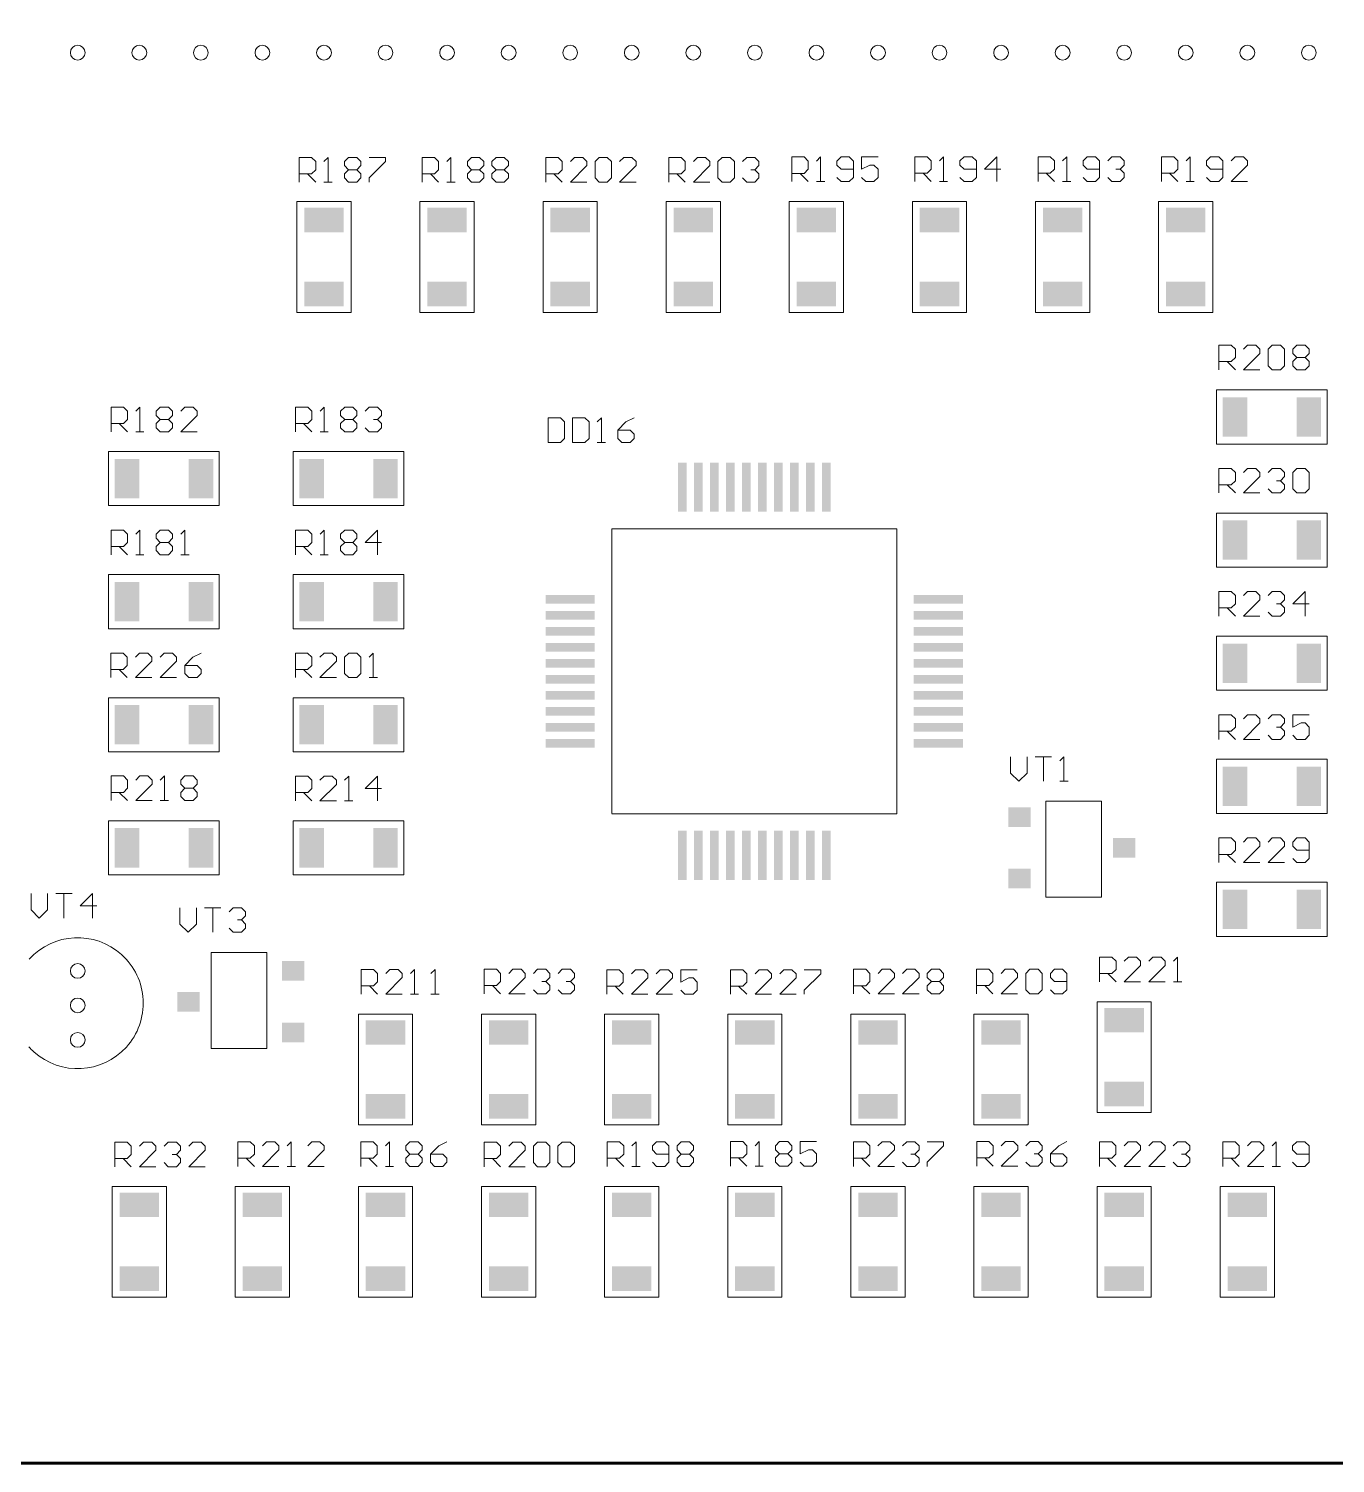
# Model space of a CAD drawing. Extents: x 0 to 597, y 0 to 420.
# Drawn here: x 188.6 to 241.7, y 103.4 to 161.7 of the extents above; entities that cross this region are included whole.
import ezdxf

# ---------------------------------------------------------------- set-up
doc = ezdxf.new("R2010")
doc.units = 0
doc.header["$MEASUREMENT"] = 0
doc.layers.add('PDF _Геометрия', color=7, linetype='CONTINUOUS')
doc.layers.add('PDF _Сплошная заливка', color=7, linetype='CONTINUOUS')

msp = doc.modelspace()

# ---------------------------------------------------------------- linework, layer by layer
at = {"layer": 'PDF _Геометрия', "lineweight": 60}
msp.add_lwpolyline([(258.13763, 103.439), (70.60264, 103.439), (258.13763, 103.43931), (258.13763, 343.439)], close=True, dxfattribs=at)
at = {"layer": 'PDF _Геометрия', "lineweight": 20}
for points in [[(199.6247, 155.48462), (199.6247, 156.48435), (200.1246, 156.48435), (200.29124, 156.31778), (200.29124, 155.98453), (200.1246, 155.81786), (199.6247, 155.81786)], [(200.62461, 155.48462), (200.95787, 155.48462), (200.79124, 155.48462), (200.79124, 156.48435), (200.62461, 156.31778)], [(200.79124, 156.48435), (200.79124, 156.48435)], [(202.45779, 156.48435), (203.12412, 156.48435), (203.12412, 156.31778), (202.45779, 155.6515), (202.45779, 155.48462)], [(204.61878, 155.48462), (204.61878, 156.48435), (205.11868, 156.48435), (205.28531, 156.31778), (205.28531, 155.98453), (205.11868, 155.81786), (204.61878, 155.81786)], [(205.61868, 155.48462), (205.95195, 155.48462), (205.78532, 155.48462), (205.78532, 156.48435), (205.61868, 156.31778)], [(205.78532, 156.48435), (205.78532, 156.48435)], [(209.63798, 155.48462), (209.63798, 156.48435), (210.13788, 156.48435), (210.30452, 156.31778), (210.30452, 155.98453), (210.13788, 155.81786), (209.63798, 155.81786)], [(211.30453, 155.48462), (210.63789, 155.48462), (211.30453, 156.1511), (211.30453, 156.31778), (211.13779, 156.48435), (210.80452, 156.48435), (210.63789, 156.31778)], [(213.30413, 155.48462), (212.6377, 155.48462), (213.30413, 156.1511), (213.30413, 156.31778), (213.1374, 156.48435), (212.80444, 156.48435), (212.6377, 156.31778)], [(214.63195, 155.48462), (214.63195, 156.48435), (215.13196, 156.48435), (215.29859, 156.31778), (215.29859, 155.98453), (215.13196, 155.81786), (214.63195, 155.81786)], [(216.29829, 155.48462), (215.63165, 155.48462), (216.29829, 156.1511), (216.29829, 156.31778), (216.13166, 156.48435), (215.7986, 156.48435), (215.63165, 156.31778)], [(217.63157, 156.31778), (217.7982, 156.48435), (218.13147, 156.48435), (218.29821, 156.31778), (218.29821, 156.1511), (218.13147, 155.98453), (217.96484, 155.98453), (218.13147, 155.98453), (218.29821, 155.81786), (218.29821, 155.6515), (218.13147, 155.48462), (217.7982, 155.48462), (217.63157, 155.6515)], [(219.63396, 155.5022), (219.63396, 156.50192), (220.13386, 156.50192), (220.3006, 156.33525), (220.3006, 156.00201), (220.13386, 155.83544), (219.63396, 155.83544)], [(220.63386, 155.5022), (220.96713, 155.5022), (220.8005, 155.5022), (220.8005, 156.50192), (220.63386, 156.33525)], [(220.8005, 156.50192), (220.8005, 156.50192)], [(221.46693, 155.66877), (221.63357, 155.5022), (221.96683, 155.5022), (222.13347, 155.66877), (222.13347, 156.33525), (221.96683, 156.50192), (221.63357, 156.50192), (221.46693, 156.33525), (221.46693, 156.16868), (221.63357, 156.00201), (222.13347, 156.00201)], [(223.13348, 156.50192), (222.46684, 156.50192), (222.46684, 156.00201), (222.80011, 156.16868), (222.96674, 156.16868), (223.13348, 156.00201), (223.13348, 155.66877), (222.96674, 155.5022), (222.63347, 155.5022), (222.46684, 155.66877)], [(224.62958, 155.5083), (224.62958, 156.50802), (225.12948, 156.50802), (225.29591, 156.34135), (225.29591, 156.00811), (225.12948, 155.84154), (224.62958, 155.84154)], [(225.62918, 155.5083), (225.96255, 155.5083), (225.79591, 155.5083), (225.79591, 156.50802), (225.62918, 156.34135)], [(225.79591, 156.50802), (225.79591, 156.50802)], [(226.46245, 155.67487), (226.62919, 155.5083), (226.96245, 155.5083), (227.12909, 155.67487), (227.12909, 156.34135), (226.96245, 156.50802), (226.62919, 156.50802), (226.46245, 156.34135), (226.46245, 156.17478), (226.62919, 156.00811), (227.12909, 156.00811)], [(227.96236, 155.5083), (227.96236, 156.50802), (227.46246, 156.00811), (228.12899, 156.00811)], [(229.63272, 155.5083), (229.63272, 156.50802), (230.13272, 156.50802), (230.29936, 156.34135), (230.29936, 156.00811), (230.13272, 155.84154), (229.63272, 155.84154)], [(230.63262, 155.5083), (230.96599, 155.5083), (230.79936, 155.5083), (230.79936, 156.50802), (230.63262, 156.34135)], [(230.79936, 156.50802), (230.79936, 156.50802)], [(231.4659, 155.67487), (231.63263, 155.5083), (231.9659, 155.5083), (232.13233, 155.67487), (232.13233, 156.34135), (231.9659, 156.50802), (231.63263, 156.50802), (231.4659, 156.34135), (231.4659, 156.17478), (231.63263, 156.00811), (232.13233, 156.00811)], [(232.4656, 156.34135), (232.63223, 156.50802), (232.9656, 156.50802), (233.13224, 156.34135), (233.13224, 156.17478), (232.9656, 156.00811), (232.79897, 156.00811), (232.9656, 156.00811), (233.13224, 155.84154), (233.13224, 155.67487), (232.9656, 155.5083), (232.63223, 155.5083), (232.4656, 155.67487)], [(234.64512, 155.5083), (234.64512, 156.50802), (235.14503, 156.50802), (235.31176, 156.34135), (235.31176, 156.00811), (235.14503, 155.84154), (234.64512, 155.84154)], [(235.64503, 155.5083), (235.9783, 155.5083), (235.81166, 155.5083), (235.81166, 156.50802), (235.64503, 156.34135)], [(235.81166, 156.50802), (235.81166, 156.50802)], [(236.4781, 155.67487), (236.64473, 155.5083), (236.978, 155.5083), (237.14463, 155.67487), (237.14463, 156.34135), (236.978, 156.50802), (236.64473, 156.50802), (236.4781, 156.34135), (236.4781, 156.17478), (236.64473, 156.00811), (237.14463, 156.00811)], [(238.14464, 155.5083), (237.478, 155.5083), (238.14464, 156.17478), (238.14464, 156.34135), (237.97791, 156.50802), (237.64464, 156.50802), (237.478, 156.34135)], [(199.95797, 155.81786), (200.29124, 155.48462)], [(201.62451, 155.98453), (201.95778, 155.98453)], [(204.95204, 155.81786), (205.28531, 155.48462)], [(206.61838, 155.98453), (206.95165, 155.98453)], [(207.61829, 155.98453), (207.95156, 155.98453)], [(209.97125, 155.81786), (210.30452, 155.48462)], [(214.96532, 155.81786), (215.29859, 155.48462)], [(218.29821, 156.1511), (218.29821, 156.1511)], [(218.29821, 156.1511), (218.29821, 156.1511)], [(218.29821, 156.1511), (218.29821, 156.1511)], [(219.96723, 155.83544), (220.3006, 155.5022)], [(224.96285, 155.84154), (225.29591, 155.5083)], [(229.96609, 155.84154), (230.29936, 155.5083)], [(233.13224, 156.17478), (233.13224, 156.17478)], [(233.13224, 156.17478), (233.13224, 156.17478)], [(233.13224, 156.17478), (233.13224, 156.17478)], [(234.97839, 155.84154), (235.31176, 155.5083)], [(236.98284, 147.85779), (236.98284, 148.85752), (237.48284, 148.85752), (237.64948, 148.69095), (237.64948, 148.3576), (237.48284, 148.19104), (236.98284, 148.19104)], [(238.64938, 147.85779), (237.98275, 147.85779), (238.64938, 148.52428), (238.64938, 148.69095), (238.48275, 148.85752), (238.14938, 148.85752), (237.98275, 148.69095)], [(237.31611, 148.19104), (237.64948, 147.85779)], [(240.1493, 148.3576), (240.48256, 148.3576)], [(191.97838, 145.33888), (191.97838, 146.3384), (192.47829, 146.3384), (192.64492, 146.17173), (192.64492, 145.83849), (192.47829, 145.67182), (191.97838, 145.67182)], [(192.97829, 145.33888), (193.31156, 145.33888), (193.14493, 145.33888), (193.14493, 146.3384), (192.97829, 146.17173)], [(193.14493, 146.3384), (193.14493, 146.3384)], [(195.4778, 145.33888), (194.81126, 145.33888), (195.4778, 146.00506), (195.4778, 146.17173), (195.31117, 146.3384), (194.9779, 146.3384), (194.81126, 146.17173)], [(199.46847, 145.33888), (199.46847, 146.3384), (199.96837, 146.3384), (200.135, 146.17173), (200.135, 145.83849), (199.96837, 145.67182), (199.46847, 145.67182)], [(200.46837, 145.33888), (200.80164, 145.33888), (200.63501, 145.33888), (200.63501, 146.3384), (200.46837, 146.17173)], [(200.63501, 146.3384), (200.63501, 146.3384)], [(202.30155, 146.17173), (202.46819, 146.3384), (202.80156, 146.3384), (202.96788, 146.17173), (202.96788, 146.00506), (202.80156, 145.83849), (202.63482, 145.83849), (202.80156, 145.83849), (202.96788, 145.67182), (202.96788, 145.50545), (202.80156, 145.33888), (202.46819, 145.33888), (202.30155, 145.50545)], [(193.9782, 145.83849), (194.31126, 145.83849)], [(201.46828, 145.83849), (201.80155, 145.83849)], [(202.96788, 146.00506), (202.96788, 146.00506)], [(202.96788, 146.00506), (202.96788, 146.00506)], [(202.96788, 146.00506), (202.96788, 146.00506)], [(211.72853, 144.90711), (212.06179, 144.90711), (211.89516, 144.90711), (211.89516, 145.90652), (211.72853, 145.73995)], [(211.89516, 145.90652), (211.89516, 145.90652)], [(213.22844, 145.90652), (212.89507, 145.73995), (212.5618, 145.40671), (212.5618, 145.07368), (212.72843, 144.90711), (213.0617, 144.90711), (213.22844, 145.07368), (213.22844, 145.24004), (213.0617, 145.40671), (212.5618, 145.40671)], [(192.31165, 145.67182), (192.64492, 145.33888)], [(199.80174, 145.67182), (200.135, 145.33888)], [(236.98284, 142.85399), (236.98284, 143.85372), (237.48284, 143.85372), (237.64948, 143.68715), (237.64948, 143.3538), (237.48284, 143.18724), (236.98284, 143.18724)], [(238.64938, 142.85399), (237.98275, 142.85399), (238.64938, 143.52048), (238.64938, 143.68715), (238.48275, 143.85372), (238.14938, 143.85372), (237.98275, 143.68715)], [(238.98265, 143.68715), (239.14939, 143.85372), (239.48266, 143.85372), (239.64929, 143.68715), (239.64929, 143.52048), (239.48266, 143.3538), (239.31602, 143.3538), (239.48266, 143.3538), (239.64929, 143.18724), (239.64929, 143.02056), (239.48266, 142.85399), (239.14939, 142.85399), (238.98265, 143.02056)], [(239.64929, 143.52048), (239.64929, 143.52048)], [(239.64929, 143.52048), (239.64929, 143.52048)], [(239.64929, 143.52048), (239.64929, 143.52048)], [(237.31611, 143.18724), (237.64948, 142.85399)], [(191.97838, 140.34573), (191.97838, 141.34546), (192.47829, 141.34546), (192.64492, 141.17889), (192.64492, 140.84565), (192.47829, 140.67898), (191.97838, 140.67898)], [(192.97829, 140.34573), (193.31156, 140.34573), (193.14493, 140.34573), (193.14493, 141.34546), (192.97829, 141.17889)], [(193.14493, 141.34546), (193.14493, 141.34546)], [(194.81126, 140.34573), (195.14453, 140.34573), (194.9779, 140.34573), (194.9779, 141.34546), (194.81126, 141.17889)], [(194.9779, 141.34546), (194.9779, 141.34546)], [(199.46847, 140.34573), (199.46847, 141.34546), (199.96837, 141.34546), (200.135, 141.17889), (200.135, 140.84565), (199.96837, 140.67898), (199.46847, 140.67898)], [(200.46837, 140.34573), (200.80164, 140.34573), (200.63501, 140.34573), (200.63501, 141.34546), (200.46837, 141.17889)], [(200.63501, 141.34546), (200.63501, 141.34546)], [(202.80156, 140.34573), (202.80156, 141.34546), (202.30155, 140.84565), (202.96788, 140.84565)], [(212.31411, 129.83925), (212.31411, 141.40419), (223.89631, 141.40419), (223.89631, 129.82406), (212.31411, 129.82406)], [(192.31165, 140.67898), (192.64492, 140.34573)], [(193.9782, 140.84565), (194.31126, 140.84565)], [(199.80174, 140.67898), (200.135, 140.34573)], [(201.46828, 140.84565), (201.80155, 140.84565)], [(236.98284, 137.85019), (236.98284, 138.84992), (237.48284, 138.84992), (237.64948, 138.68335), (237.64948, 138.35), (237.48284, 138.18344), (236.98284, 138.18344)], [(238.64938, 137.85019), (237.98275, 137.85019), (238.64938, 138.51668), (238.64938, 138.68335), (238.48275, 138.84992), (238.14938, 138.84992), (237.98275, 138.68335)], [(238.98265, 138.68335), (239.14939, 138.84992), (239.48266, 138.84992), (239.64929, 138.68335), (239.64929, 138.51668), (239.48266, 138.35), (239.31602, 138.35), (239.48266, 138.35), (239.64929, 138.18344), (239.64929, 138.01676), (239.48266, 137.85019), (239.14939, 137.85019), (238.98265, 138.01676)], [(240.48256, 137.85019), (240.48256, 138.84992), (239.98266, 138.35), (240.64899, 138.35)], [(237.31611, 138.18344), (237.64948, 137.85019)], [(239.64929, 138.51668), (239.64929, 138.51668)], [(239.64929, 138.51668), (239.64929, 138.51668)], [(239.64929, 138.51668), (239.64929, 138.51668)], [(191.97025, 135.35289), (191.97025, 136.35231), (192.47015, 136.35231), (192.63678, 136.18595), (192.63678, 135.8525), (192.47015, 135.68614), (191.97025, 135.68614)], [(193.63679, 135.35289), (192.97016, 135.35289), (193.63679, 136.01938), (193.63679, 136.18595), (193.47016, 136.35231), (193.13679, 136.35231), (192.97016, 136.18595)], [(194.6367, 135.35289), (193.97006, 135.35289), (194.6367, 136.01938), (194.6367, 136.18595), (194.47007, 136.35231), (194.1367, 136.35231), (193.97006, 136.18595)], [(195.6364, 136.35231), (195.30334, 136.18595), (194.96997, 135.8525), (194.96997, 135.51946), (195.13671, 135.35289), (195.46997, 135.35289), (195.6364, 135.51946), (195.6364, 135.68614), (195.46997, 135.8525), (194.96997, 135.8525)], [(199.46486, 135.35289), (199.46486, 136.35231), (199.96456, 136.35231), (200.13119, 136.18574), (200.13119, 135.8525), (199.96456, 135.68583), (199.46486, 135.68583)], [(201.1312, 135.35289), (200.46456, 135.35289), (201.1312, 136.01907), (201.1312, 136.18574), (200.96447, 136.35231), (200.6312, 136.35231), (200.46456, 136.18574)], [(202.46438, 135.35289), (202.79775, 135.35289), (202.63101, 135.35289), (202.63101, 136.35231), (202.46438, 136.18574)], [(202.63101, 136.35231), (202.63101, 136.35231)], [(192.30352, 135.68614), (192.63678, 135.35289)], [(199.79793, 135.68583), (200.13119, 135.35289)], [(236.98284, 132.84639), (236.98284, 133.84612), (237.48284, 133.84612), (237.64948, 133.67955), (237.64948, 133.34631), (237.48284, 133.17964), (236.98284, 133.17964)], [(238.64938, 132.84639), (237.98275, 132.84639), (238.64938, 133.51288), (238.64938, 133.67955), (238.48275, 133.84612), (238.14938, 133.84612), (237.98275, 133.67955)], [(238.98265, 133.67955), (239.14939, 133.84612), (239.48266, 133.84612), (239.64929, 133.67955), (239.64929, 133.51288), (239.48266, 133.34631), (239.31602, 133.34631), (239.48266, 133.34631), (239.64929, 133.17964), (239.64929, 133.01296), (239.48266, 132.84639), (239.14939, 132.84639), (238.98265, 133.01296)], [(239.64929, 133.51288), (239.64929, 133.51288)], [(239.64929, 133.51288), (239.64929, 133.51288)], [(239.64929, 133.51288), (239.64929, 133.51288)], [(240.64899, 133.84612), (239.98266, 133.84612), (239.98266, 133.34631), (240.31593, 133.51288), (240.48256, 133.51288), (240.64899, 133.34631), (240.64899, 133.01296), (240.48256, 132.84639), (240.1493, 132.84639), (239.98266, 133.01296)], [(237.31611, 133.17964), (237.64948, 132.84639)], [(228.52004, 132.14155), (228.52004, 131.47507), (228.85331, 131.14182), (229.18668, 131.47507), (229.18668, 132.14155)], [(229.51994, 132.14155), (230.18658, 132.14155), (229.85321, 132.14155), (229.85321, 131.14182)], [(230.51985, 131.14182), (230.85322, 131.14182), (230.68649, 131.14182), (230.68649, 132.14155), (230.51985, 131.97488)], [(230.68649, 132.14155), (230.68649, 132.14155)], [(191.97838, 130.35974), (191.97838, 131.35947), (192.47829, 131.35947), (192.64492, 131.1928), (192.64492, 130.85956), (192.47829, 130.69299), (191.97838, 130.69299)], [(193.64493, 130.35974), (192.97829, 130.35974), (193.64493, 131.02623), (193.64493, 131.1928), (193.47819, 131.35947), (193.14493, 131.35947), (192.97829, 131.1928)], [(193.9782, 130.35974), (194.31126, 130.35974), (194.14483, 130.35974), (194.14483, 131.35947), (193.9782, 131.1928)], [(194.14483, 131.35947), (194.14483, 131.35947)], [(199.46538, 130.35282), (199.46538, 131.35234), (199.96538, 131.35234), (200.13202, 131.18577), (200.13202, 130.85253), (199.96538, 130.68585), (199.46538, 130.68585)], [(201.13172, 130.35282), (200.46528, 130.35282), (201.13172, 131.01909), (201.13172, 131.18577), (200.96498, 131.35234), (200.63192, 131.35234), (200.46528, 131.18577)], [(201.46499, 130.35282), (201.79825, 130.35282), (201.63162, 130.35282), (201.63162, 131.35234), (201.46499, 131.18577)], [(201.63162, 131.35234), (201.63162, 131.35234)], [(202.79826, 130.35282), (202.79826, 131.35234), (202.29826, 130.85253), (202.9649, 130.85253)], [(192.31165, 130.69299), (192.64492, 130.35974)], [(194.9779, 130.85956), (195.31117, 130.85956)], [(199.79865, 130.68585), (200.13202, 130.35282)], [(230.75765, 130.33917), (232.21791, 130.33917), (232.21791, 126.43921), (229.94755, 126.43921), (229.94755, 130.33917), (231.40781, 130.33917)], [(236.98284, 127.84259), (236.98284, 128.84232), (237.48284, 128.84232), (237.64948, 128.67575), (237.64948, 128.34251), (237.48284, 128.17584), (236.98284, 128.17584)], [(238.64938, 127.84259), (237.98275, 127.84259), (238.64938, 128.50908), (238.64938, 128.67575), (238.48275, 128.84232), (238.14938, 128.84232), (237.98275, 128.67575)], [(239.64929, 127.84259), (238.98265, 127.84259), (239.64929, 128.50908), (239.64929, 128.67575), (239.48266, 128.84232), (239.14939, 128.84232), (238.98265, 128.67575)], [(239.98266, 128.00916), (240.1493, 127.84259), (240.48256, 127.84259), (240.64899, 128.00916), (240.64899, 128.67575), (240.48256, 128.84232), (240.1493, 128.84232), (239.98266, 128.67575), (239.98266, 128.50908), (240.1493, 128.34251), (240.64899, 128.34251)], [(237.31611, 128.17584), (237.64948, 127.84259)], [(188.72933, 126.58635), (188.72933, 125.92007), (189.0626, 125.58683), (189.39597, 125.92007), (189.39597, 126.58635)], [(189.72924, 126.58635), (190.39588, 126.58635), (190.06261, 126.58635), (190.06261, 125.58683)], [(191.22894, 125.58683), (191.22894, 126.58635), (190.72894, 126.08664), (191.39558, 126.08664)], [(194.77718, 126.00919), (194.77718, 125.34271), (195.11044, 125.00947), (195.44381, 125.34271), (195.44381, 126.00919)], [(195.77708, 126.00919), (196.44372, 126.00919), (196.11045, 126.00919), (196.11045, 125.00947)], [(196.77709, 125.84263), (196.94373, 126.00919), (197.27699, 126.00919), (197.44363, 125.84263), (197.44363, 125.67595), (197.27699, 125.50938), (197.11036, 125.50938), (197.27699, 125.50938), (197.44363, 125.34271), (197.44363, 125.17614), (197.27699, 125.00947), (196.94373, 125.00947), (196.77709, 125.17614)], [(197.44363, 125.67595), (197.44363, 125.67595)], [(197.44363, 125.67595), (197.44363, 125.67595)], [(197.44363, 125.67595), (197.44363, 125.67595)], [(196.85124, 120.28918), (198.3115, 120.28918), (198.3115, 124.18934), (196.04104, 124.18934), (196.04104, 120.28918), (197.5013, 120.28918)], [(232.13583, 123.00009), (232.13583, 123.99982), (232.63584, 123.99982), (232.80247, 123.83325), (232.80247, 123.4999), (232.63584, 123.33333), (232.13583, 123.33333)], [(233.80217, 123.00009), (233.13584, 123.00009), (233.80217, 123.66657), (233.80217, 123.83325), (233.63554, 123.99982), (233.30247, 123.99982), (233.13584, 123.83325)], [(234.80208, 123.00009), (234.13544, 123.00009), (234.80208, 123.66657), (234.80208, 123.83325), (234.63544, 123.99982), (234.30217, 123.99982), (234.13544, 123.83325)], [(235.13545, 123.00009), (235.46872, 123.00009), (235.30208, 123.00009), (235.30208, 123.99982), (235.13545, 123.83325)], [(235.30208, 123.99982), (235.30208, 123.99982)], [(202.13976, 122.50018), (202.13976, 123.4999), (202.63966, 123.4999), (202.8064, 123.33333), (202.8064, 123.00009), (202.63966, 122.83342), (202.13976, 122.83342)], [(203.80631, 122.50018), (203.13967, 122.50018), (203.80631, 123.16666), (203.80631, 123.33333), (203.63967, 123.4999), (203.3063, 123.4999), (203.13967, 123.33333)], [(204.13957, 122.50018), (204.47294, 122.50018), (204.30621, 122.50018), (204.30621, 123.4999), (204.13957, 123.33333)], [(204.30621, 123.4999), (204.30621, 123.4999)], [(204.97285, 122.50018), (205.30622, 122.50018), (205.13948, 122.50018), (205.13948, 123.4999), (204.97285, 123.33333)], [(205.13948, 123.4999), (205.13948, 123.4999)], [(207.13765, 122.50783), (207.13765, 123.50735), (207.63755, 123.50735), (207.80418, 123.34067), (207.80418, 123.00774), (207.63755, 122.84107), (207.13765, 122.84107)], [(208.80388, 122.50783), (208.13755, 122.50783), (208.80388, 123.1741), (208.80388, 123.34067), (208.63725, 123.50735), (208.30419, 123.50735), (208.13755, 123.34067)], [(209.13725, 123.34067), (209.30389, 123.50735), (209.63716, 123.50735), (209.80379, 123.34067), (209.80379, 123.1741), (209.63716, 123.00774), (209.47052, 123.00774), (209.63716, 123.00774), (209.80379, 122.84107), (209.80379, 122.6745), (209.63716, 122.50783), (209.30389, 122.50783), (209.13725, 122.6745)], [(209.80379, 123.1741), (209.80379, 123.1741)], [(209.80379, 123.1741), (209.80379, 123.1741)], [(209.80379, 123.1741), (209.80379, 123.1741)], [(210.13716, 123.34067), (210.30379, 123.50735), (210.63706, 123.50735), (210.8038, 123.34067), (210.8038, 123.1741), (210.63706, 123.00774), (210.47043, 123.00774), (210.63706, 123.00774), (210.8038, 122.84107), (210.8038, 122.6745), (210.63706, 122.50783), (210.30379, 122.50783), (210.13716, 122.6745)], [(210.8038, 123.1741), (210.8038, 123.1741)], [(210.8038, 123.1741), (210.8038, 123.1741)], [(210.8038, 123.1741), (210.8038, 123.1741)], [(212.11998, 122.49004), (212.11998, 123.48956), (212.61999, 123.48956), (212.78662, 123.3232), (212.78662, 122.98965), (212.61999, 122.82329), (212.11998, 122.82329)], [(213.78653, 122.49004), (213.11989, 122.49004), (213.78653, 123.15653), (213.78653, 123.3232), (213.61989, 123.48956), (213.28652, 123.48956), (213.11989, 123.3232)], [(214.78643, 122.49004), (214.11979, 122.49004), (214.78643, 123.15653), (214.78643, 123.3232), (214.6198, 123.48956), (214.28653, 123.48956), (214.11979, 123.3232)], [(215.78644, 123.48956), (215.1198, 123.48956), (215.1198, 122.98965), (215.45307, 123.15653), (215.61971, 123.15653), (215.78644, 122.98965), (215.78644, 122.65672), (215.61971, 122.49004), (215.28644, 122.49004), (215.1198, 122.65672)], [(217.13949, 122.49004), (217.13949, 123.48956), (217.6394, 123.48956), (217.80603, 123.3232), (217.80603, 122.98965), (217.6394, 122.82329), (217.13949, 122.82329)], [(218.80604, 122.49004), (218.1394, 122.49004), (218.80604, 123.15653), (218.80604, 123.3232), (218.6393, 123.48956), (218.30604, 123.48956), (218.1394, 123.3232)], [(219.80564, 122.49004), (219.1391, 122.49004), (219.80564, 123.15653), (219.80564, 123.3232), (219.639, 123.48956), (219.30574, 123.48956), (219.1391, 123.3232)], [(220.13901, 123.48956), (220.80565, 123.48956), (220.80565, 123.3232), (220.13901, 122.65672), (220.13901, 122.49004)], [(222.13326, 122.50731), (222.13326, 123.50704), (222.63327, 123.50704), (222.7999, 123.34047), (222.7999, 123.00722), (222.63327, 122.84055), (222.13326, 122.84055)], [(223.79981, 122.50731), (223.13317, 122.50731), (223.79981, 123.17379), (223.79981, 123.34047), (223.63317, 123.50704), (223.2998, 123.50704), (223.13317, 123.34047)], [(224.79971, 122.50731), (224.13307, 122.50731), (224.79971, 123.17379), (224.79971, 123.34047), (224.63308, 123.50704), (224.29981, 123.50704), (224.13307, 123.34047)], [(225.29941, 123.00722), (225.63278, 123.00722)], [(227.13413, 122.50783), (227.13413, 123.50735), (227.63414, 123.50735), (227.80077, 123.34067), (227.80077, 123.00774), (227.63414, 122.84107), (227.13413, 122.84107)], [(228.80078, 122.50783), (228.13414, 122.50783), (228.80078, 123.1741), (228.80078, 123.34067), (228.63405, 123.50735), (228.30078, 123.50735), (228.13414, 123.34067)], [(230.13396, 122.6745), (230.30059, 122.50783), (230.63365, 122.50783), (230.80039, 122.6745), (230.80039, 123.34067), (230.63365, 123.50735), (230.30059, 123.50735), (230.13396, 123.34067), (230.13396, 123.1741), (230.30059, 123.00774), (230.80039, 123.00774)], [(232.4692, 123.33333), (232.80247, 123.00009)], [(202.47303, 122.83342), (202.8064, 122.50018)], [(207.47091, 122.84107), (207.80418, 122.50783)], [(212.45325, 122.82329), (212.78662, 122.49004)], [(217.47276, 122.82329), (217.80603, 122.49004)], [(222.46653, 122.84055), (222.7999, 122.50731)], [(227.4675, 122.84107), (227.80077, 122.50783)], [(192.1341, 115.48576), (192.1341, 116.48548), (192.634, 116.48548), (192.80074, 116.31891), (192.80074, 115.98557), (192.634, 115.819), (192.1341, 115.819)], [(193.80065, 115.48576), (193.13401, 115.48576), (193.80065, 116.15224), (193.80065, 116.31891), (193.63401, 116.48548), (193.30064, 116.48548), (193.13401, 116.31891)], [(194.13392, 116.31891), (194.30055, 116.48548), (194.63392, 116.48548), (194.80055, 116.31891), (194.80055, 116.15224), (194.63392, 115.98557), (194.46729, 115.98557), (194.63392, 115.98557), (194.80055, 115.819), (194.80055, 115.65233), (194.63392, 115.48576), (194.30055, 115.48576), (194.13392, 115.65233)], [(194.80055, 116.15224), (194.80055, 116.15224)], [(194.80055, 116.15224), (194.80055, 116.15224)], [(194.80055, 116.15224), (194.80055, 116.15224)], [(195.80025, 115.48576), (195.13382, 115.48576), (195.80025, 116.15224), (195.80025, 116.31891), (195.63362, 116.48548), (195.30056, 116.48548), (195.13382, 116.31891)], [(197.13199, 115.50023), (197.13199, 116.49975), (197.63189, 116.49975), (197.79852, 116.33339), (197.79852, 116.00004), (197.63189, 115.83347), (197.13199, 115.83347)], [(198.79822, 115.50023), (198.13189, 115.50023), (198.79822, 116.16672), (198.79822, 116.33339), (198.63159, 116.49975), (198.29853, 116.49975), (198.13189, 116.33339)], [(199.1316, 115.50023), (199.46486, 115.50023), (199.29823, 115.50023), (199.29823, 116.49975), (199.1316, 116.33339)], [(199.29823, 116.49975), (199.29823, 116.49975)], [(200.6314, 115.50023), (199.96487, 115.50023), (200.6314, 116.16672), (200.6314, 116.33339), (200.46477, 116.49975), (200.1315, 116.49975), (199.96487, 116.33339)], [(202.12143, 115.50023), (202.12143, 116.49975), (202.62143, 116.49975), (202.78807, 116.33339), (202.78807, 116.00004), (202.62143, 115.83347), (202.12143, 115.83347)], [(203.12134, 115.50023), (203.45471, 115.50023), (203.28807, 115.50023), (203.28807, 116.49975), (203.12134, 116.33339)], [(203.28807, 116.49975), (203.28807, 116.49975)], [(204.12104, 116.00004), (204.45441, 116.00004)], [(205.62095, 116.49975), (205.28768, 116.33339), (204.95431, 116.00004), (204.95431, 115.6668), (205.12094, 115.50023), (205.45431, 115.50023), (205.62095, 115.6668), (205.62095, 115.83347), (205.45431, 116.00004), (204.95431, 116.00004)], [(207.13384, 115.48576), (207.13384, 116.48548), (207.63374, 116.48548), (207.80037, 116.31891), (207.80037, 115.98557), (207.63374, 115.819), (207.13384, 115.819)], [(208.80007, 115.48576), (208.13374, 115.48576), (208.80007, 116.15224), (208.80007, 116.31891), (208.63364, 116.48548), (208.30038, 116.48548), (208.13374, 116.31891)], [(212.13728, 115.50023), (212.13728, 116.49975), (212.63719, 116.49975), (212.80392, 116.33339), (212.80392, 116.00004), (212.63719, 115.83347), (212.13728, 115.83347)], [(213.13719, 115.50023), (213.47046, 115.50023), (213.30382, 115.50023), (213.30382, 116.49975), (213.13719, 116.33339)], [(213.30382, 116.49975), (213.30382, 116.49975)], [(213.97046, 115.6668), (214.1371, 115.50023), (214.47047, 115.50023), (214.6371, 115.6668), (214.6371, 116.33339), (214.47047, 116.49975), (214.1371, 116.49975), (213.97046, 116.33339), (213.97046, 116.16672), (214.1371, 116.00004), (214.6371, 116.00004)], [(215.1368, 116.00004), (215.47007, 116.00004)], [(217.13816, 115.50788), (217.13816, 116.5073), (217.63816, 116.5073), (217.80479, 116.34073), (217.80479, 116.0077), (217.63816, 115.84113), (217.13816, 115.84113)], [(218.13806, 115.50788), (218.47143, 115.50788), (218.3048, 115.50788), (218.3048, 116.5073), (218.13806, 116.34073)], [(218.3048, 116.5073), (218.3048, 116.5073)], [(219.13807, 116.0077), (219.47134, 116.0077)], [(220.63768, 116.5073), (219.97104, 116.5073), (219.97104, 116.0077), (220.30441, 116.17406), (220.47104, 116.17406), (220.63768, 116.0077), (220.63768, 115.67445), (220.47104, 115.50788), (220.13767, 115.50788), (219.97104, 115.67445)], [(222.13223, 115.49972), (222.13223, 116.49944), (222.63224, 116.49944), (222.79887, 116.33287), (222.79887, 115.99963), (222.63224, 115.83296), (222.13223, 115.83296)], [(223.79857, 115.49972), (223.13193, 115.49972), (223.79857, 116.1662), (223.79857, 116.33287), (223.63194, 116.49944), (223.29857, 116.49944), (223.13193, 116.33287)], [(224.13184, 116.33287), (224.29847, 116.49944), (224.63184, 116.49944), (224.79848, 116.33287), (224.79848, 116.1662), (224.63184, 115.99963), (224.46521, 115.99963), (224.63184, 115.99963), (224.79848, 115.83296), (224.79848, 115.66639), (224.63184, 115.49972), (224.29847, 115.49972), (224.13184, 115.66639)], [(224.79848, 116.1662), (224.79848, 116.1662)], [(224.79848, 116.1662), (224.79848, 116.1662)], [(224.79848, 116.1662), (224.79848, 116.1662)], [(225.13175, 116.49944), (225.79838, 116.49944), (225.79838, 116.33287), (225.13175, 115.66639), (225.13175, 115.49972)], [(227.14175, 115.5084), (227.14175, 116.50813), (227.64176, 116.50813), (227.80839, 116.34145), (227.80839, 116.00821), (227.64176, 115.84164), (227.14175, 115.84164)], [(228.8084, 115.5084), (228.14176, 115.5084), (228.8084, 116.17488), (228.8084, 116.34145), (228.64167, 116.50813), (228.3084, 116.50813), (228.14176, 116.34145)], [(229.14167, 116.34145), (229.30831, 116.50813), (229.64168, 116.50813), (229.80831, 116.34145), (229.80831, 116.17488), (229.64168, 116.00821), (229.47494, 116.00821), (229.64168, 116.00821), (229.80831, 115.84164), (229.80831, 115.67497), (229.64168, 115.5084), (229.30831, 115.5084), (229.14167, 115.67497)], [(229.80831, 116.17488), (229.80831, 116.17488)], [(229.80831, 116.17488), (229.80831, 116.17488)], [(229.80831, 116.17488), (229.80831, 116.17488)], [(230.80801, 116.50813), (230.47495, 116.34145), (230.14158, 116.00821), (230.14158, 115.67497), (230.30821, 115.5084), (230.64127, 115.5084), (230.80801, 115.67497), (230.80801, 115.84164), (230.64127, 116.00821), (230.14158, 116.00821)], [(232.12872, 115.50023), (232.12872, 116.49975), (232.62873, 116.49975), (232.79536, 116.33339), (232.79536, 116.00004), (232.62873, 115.83347), (232.12872, 115.83347)], [(233.79527, 115.50023), (233.12873, 115.50023), (233.79527, 116.16672), (233.79527, 116.33339), (233.62864, 116.49975), (233.29537, 116.49975), (233.12873, 116.33339)], [(234.79497, 115.50023), (234.12864, 115.50023), (234.79497, 116.16672), (234.79497, 116.33339), (234.62854, 116.49975), (234.29527, 116.49975), (234.12864, 116.33339)], [(235.12834, 116.33339), (235.29498, 116.49975), (235.62824, 116.49975), (235.79488, 116.33339), (235.79488, 116.16672), (235.62824, 116.00004), (235.46161, 116.00004), (235.62824, 116.00004), (235.79488, 115.83347), (235.79488, 115.6668), (235.62824, 115.50023), (235.29498, 115.50023), (235.12834, 115.6668)], [(235.79488, 116.16672), (235.79488, 116.16672)], [(235.79488, 116.16672), (235.79488, 116.16672)], [(235.79488, 116.16672), (235.79488, 116.16672)], [(237.1436, 115.50023), (237.1436, 116.49975), (237.64361, 116.49975), (237.81024, 116.33339), (237.81024, 116.00004), (237.64361, 115.83347), (237.1436, 115.83347)], [(238.81025, 115.50023), (238.14361, 115.50023), (238.81025, 116.16672), (238.81025, 116.33339), (238.64351, 116.49975), (238.31025, 116.49975), (238.14361, 116.33339)], [(239.14352, 115.50023), (239.47679, 115.50023), (239.31015, 115.50023), (239.31015, 116.49975), (239.14352, 116.33339)], [(239.31015, 116.49975), (239.31015, 116.49975)], [(239.97679, 115.6668), (240.14343, 115.50023), (240.4768, 115.50023), (240.64343, 115.6668), (240.64343, 116.33339), (240.4768, 116.49975), (240.14343, 116.49975), (239.97679, 116.33339), (239.97679, 116.16672), (240.14343, 116.00004), (240.64343, 116.00004)], [(192.46737, 115.819), (192.80074, 115.48576)], [(197.46526, 115.83347), (197.79852, 115.50023)], [(202.4548, 115.83347), (202.78807, 115.50023)], [(207.4671, 115.819), (207.80037, 115.48576)], [(212.47055, 115.83347), (212.80392, 115.50023)], [(217.47153, 115.84113), (217.80479, 115.50788)], [(222.4656, 115.83296), (222.79887, 115.49972)], [(227.47513, 115.84164), (227.80839, 115.5084)], [(232.4621, 115.83347), (232.79536, 115.50023)], [(237.47697, 115.83347), (237.81024, 115.50023)]]:
    msp.add_lwpolyline(points, dxfattribs=at)
for points in [[(201.45788, 156.31778), (201.62451, 156.48435), (201.95778, 156.48435), (202.12452, 156.31778), (202.12452, 156.1511), (201.95778, 155.98453), (202.12452, 155.81786), (202.12452, 155.6515), (201.95778, 155.48462), (201.62451, 155.48462), (201.45788, 155.6515), (201.45788, 155.81786), (201.62451, 155.98453), (201.45788, 156.1511)], [(206.45165, 156.31778), (206.61838, 156.48435), (206.95165, 156.48435), (207.11828, 156.31778), (207.11828, 156.1511), (206.95165, 155.98453), (207.11828, 155.81786), (207.11828, 155.6515), (206.95165, 155.48462), (206.61838, 155.48462), (206.45165, 155.6515), (206.45165, 155.81786), (206.61838, 155.98453), (206.45165, 156.1511)], [(207.45166, 156.31778), (207.61829, 156.48435), (207.95156, 156.48435), (208.11819, 156.31778), (208.11819, 156.1511), (207.95156, 155.98453), (208.11819, 155.81786), (208.11819, 155.6515), (207.95156, 155.48462), (207.61829, 155.48462), (207.45166, 155.6515), (207.45166, 155.81786), (207.61829, 155.98453), (207.45166, 156.1511)], [(211.63779, 156.31778), (211.80443, 156.48435), (212.1378, 156.48435), (212.30443, 156.31778), (212.30443, 155.6515), (212.1378, 155.48462), (211.80443, 155.48462), (211.63779, 155.6515)], [(216.63156, 156.31778), (216.7983, 156.48435), (217.13156, 156.48435), (217.2982, 156.31778), (217.2982, 155.6515), (217.13156, 155.48462), (216.7983, 155.48462), (216.63156, 155.6515)], [(201.72719, 154.6891), (201.72719, 150.18925), (199.52686, 150.18925), (199.52686, 154.6891)], [(206.72806, 154.6891), (206.72806, 150.18925), (204.52773, 150.18925), (204.52773, 154.6891)], [(211.72904, 154.6891), (211.72904, 150.18925), (209.52871, 150.18925), (209.52871, 154.6891)], [(216.72991, 154.6891), (216.72991, 150.18925), (214.52958, 150.18925), (214.52958, 154.6891)], [(221.73089, 154.6891), (221.73089, 150.18925), (219.53056, 150.18925), (219.53056, 154.6891)], [(226.73176, 154.6891), (226.73176, 150.18925), (224.53143, 150.18925), (224.53143, 154.6891)], [(231.73274, 154.6891), (231.73274, 150.18925), (229.53241, 150.18925), (229.53241, 154.6891)], [(236.73361, 154.6891), (234.53328, 154.6891), (234.53328, 150.18925), (236.73361, 150.18925)], [(238.98265, 148.69095), (239.14939, 148.85752), (239.48266, 148.85752), (239.64929, 148.69095), (239.64929, 148.02436), (239.48266, 147.85779), (239.14939, 147.85779), (238.98265, 148.02436)], [(239.98266, 148.69095), (240.1493, 148.85752), (240.48256, 148.85752), (240.64899, 148.69095), (240.64899, 148.52428), (240.48256, 148.3576), (240.64899, 148.19104), (240.64899, 148.02436), (240.48256, 147.85779), (240.1493, 147.85779), (239.98266, 148.02436), (239.98266, 148.19104), (240.1493, 148.3576), (239.98266, 148.52428)], [(241.38443, 147.03911), (241.38443, 144.83928), (236.88377, 144.83928), (236.88377, 147.03911)], [(193.81126, 146.17173), (193.9782, 146.3384), (194.31126, 146.3384), (194.47789, 146.17173), (194.47789, 146.00506), (194.31126, 145.83849), (194.47789, 145.67182), (194.47789, 145.50545), (194.31126, 145.33888), (193.9782, 145.33888), (193.81126, 145.50545), (193.81126, 145.67182), (193.9782, 145.83849), (193.81126, 146.00506)], [(201.30165, 146.17173), (201.46828, 146.3384), (201.80155, 146.3384), (201.96829, 146.17173), (201.96829, 146.00506), (201.80155, 145.83849), (201.96829, 145.67182), (201.96829, 145.50545), (201.80155, 145.33888), (201.46828, 145.33888), (201.30165, 145.50545), (201.30165, 145.67182), (201.46828, 145.83849), (201.30165, 146.00506)], [(209.72892, 145.90652), (209.72892, 144.90711), (210.22882, 144.90711), (210.39556, 145.07368), (210.39556, 145.73995), (210.22882, 145.90652)], [(210.72882, 145.90652), (210.72882, 144.90711), (211.22852, 144.90711), (211.39515, 145.07368), (211.39515, 145.73995), (211.22852, 145.90652)], [(196.37616, 144.53923), (191.87519, 144.53923), (191.87519, 142.33909), (196.37616, 142.33909)], [(203.87768, 144.53923), (203.87768, 142.33909), (199.37671, 142.33909), (199.37671, 144.53923)], [(239.98266, 143.68715), (240.1493, 143.85372), (240.48256, 143.85372), (240.64899, 143.68715), (240.64899, 143.02056), (240.48256, 142.85399), (240.1493, 142.85399), (239.98266, 143.02056)], [(241.38443, 142.03914), (241.38443, 139.83931), (236.88377, 139.83931), (236.88377, 142.03914)], [(193.81126, 141.17889), (193.9782, 141.34546), (194.31126, 141.34546), (194.47789, 141.17889), (194.47789, 141.01222), (194.31126, 140.84565), (194.47789, 140.67898), (194.47789, 140.51241), (194.31126, 140.34573), (193.9782, 140.34573), (193.81126, 140.51241), (193.81126, 140.67898), (193.9782, 140.84565), (193.81126, 141.01222)], [(201.30165, 141.17889), (201.46828, 141.34546), (201.80155, 141.34546), (201.96829, 141.17889), (201.96829, 141.01222), (201.80155, 140.84565), (201.96829, 140.67898), (201.96829, 140.51241), (201.80155, 140.34573), (201.46828, 140.34573), (201.30165, 140.51241), (201.30165, 140.67898), (201.46828, 140.84565), (201.30165, 141.01222)], [(196.37616, 139.53925), (191.87519, 139.53925), (191.87519, 137.33911), (196.37616, 137.33911)], [(203.87768, 139.53925), (203.87768, 137.33911), (199.37671, 137.33911), (199.37671, 139.53925)], [(241.38443, 137.03916), (241.38443, 134.83902), (236.88377, 134.83902), (236.88377, 137.03916)], [(201.46447, 136.18574), (201.6311, 136.35231), (201.96448, 136.35231), (202.13111, 136.18574), (202.13111, 135.51946), (201.96448, 135.35289), (201.6311, 135.35289), (201.46447, 135.51946)], [(196.37616, 134.53928), (191.87519, 134.53928), (191.87519, 132.33914), (196.37616, 132.33914)], [(203.87768, 134.53907), (203.87768, 132.33914), (199.37671, 132.33914), (199.37671, 134.53907)], [(241.38443, 132.03919), (241.38443, 129.83925), (236.88377, 129.83925), (236.88377, 132.03919)], [(194.81126, 131.1928), (194.9779, 131.35947), (195.31117, 131.35947), (195.4778, 131.1928), (195.4778, 131.02623), (195.31117, 130.85956), (195.4778, 130.69299), (195.4778, 130.52631), (195.31117, 130.35974), (194.9779, 130.35974), (194.81126, 130.52631), (194.81126, 130.69299), (194.9779, 130.85956), (194.81126, 131.02623)], [(196.37616, 129.5391), (191.87519, 129.5391), (191.87519, 127.33916), (196.37616, 127.33916)], [(203.87768, 129.5391), (203.87768, 127.33916), (199.37671, 127.33916), (199.37671, 129.5391)], [(241.38443, 127.03922), (241.38443, 124.83928), (236.88377, 124.83928), (236.88377, 127.03922)], [(225.13308, 123.34047), (225.29941, 123.50704), (225.63278, 123.50704), (225.79941, 123.34047), (225.79941, 123.17379), (225.63278, 123.00722), (225.79941, 122.84055), (225.79941, 122.67398), (225.63278, 122.50731), (225.29941, 122.50731), (225.13308, 122.67398), (225.13308, 122.84055), (225.29941, 123.00722), (225.13308, 123.17379)], [(229.13405, 123.34067), (229.30068, 123.50735), (229.63406, 123.50735), (229.80069, 123.34067), (229.80069, 122.6745), (229.63406, 122.50783), (229.30068, 122.50783), (229.13405, 122.6745)], [(234.23328, 122.18906), (234.23328, 117.68921), (232.03274, 117.68921), (232.03274, 122.18906)], [(204.22753, 121.68915), (202.0272, 121.68915), (202.0272, 117.18909), (204.22753, 117.18909)], [(209.22871, 121.68915), (209.22871, 117.18909), (207.02807, 117.18909), (207.02807, 121.68915)], [(214.22958, 121.68915), (214.22958, 117.18909), (212.02904, 117.18909), (212.02904, 121.68915)], [(219.23056, 121.68915), (219.23056, 117.18909), (217.02992, 117.18909), (217.02992, 121.68915)], [(224.23143, 121.68915), (224.23143, 117.18909), (222.03089, 117.18909), (222.03089, 121.68915)], [(229.2324, 121.68915), (229.2324, 117.18909), (227.03176, 117.18909), (227.03176, 121.68915)], [(203.9544, 116.33339), (204.12104, 116.49975), (204.45441, 116.49975), (204.62104, 116.33339), (204.62104, 116.16672), (204.45441, 116.00004), (204.62104, 115.83347), (204.62104, 115.6668), (204.45441, 115.50023), (204.12104, 115.50023), (203.9544, 115.6668), (203.9544, 115.83347), (204.12104, 116.00004), (203.9544, 116.16672)], [(209.13344, 116.31891), (209.30008, 116.48548), (209.63335, 116.48548), (209.79998, 116.31891), (209.79998, 115.65233), (209.63335, 115.48576), (209.30008, 115.48576), (209.13344, 115.65233)], [(210.13335, 116.31891), (210.29998, 116.48548), (210.63325, 116.48548), (210.79999, 116.31891), (210.79999, 115.65233), (210.63325, 115.48576), (210.29998, 115.48576), (210.13335, 115.65233)], [(214.97016, 116.33339), (215.1368, 116.49975), (215.47007, 116.49975), (215.6368, 116.33339), (215.6368, 116.16672), (215.47007, 116.00004), (215.6368, 115.83347), (215.6368, 115.6668), (215.47007, 115.50023), (215.1368, 115.50023), (214.97016, 115.6668), (214.97016, 115.83347), (215.1368, 116.00004), (214.97016, 116.16672)], [(218.97134, 116.34073), (219.13807, 116.5073), (219.47134, 116.5073), (219.63777, 116.34073), (219.63777, 116.17406), (219.47134, 116.0077), (219.63777, 115.84113), (219.63777, 115.67445), (219.47134, 115.50788), (219.13807, 115.50788), (218.97134, 115.67445), (218.97134, 115.84113), (219.13807, 116.0077), (218.97134, 116.17406)], [(194.22568, 114.6892), (194.22568, 110.18935), (192.02535, 110.18935), (192.02535, 114.6892)], [(199.22655, 114.6892), (199.22655, 110.18935), (197.02622, 110.18935), (197.02622, 114.6892)], [(204.22773, 114.6892), (202.0272, 114.6892), (202.0272, 110.18904), (204.22773, 110.18904)], [(209.2284, 114.6892), (209.2284, 110.18904), (207.02807, 110.18904), (207.02807, 114.6892)], [(214.22958, 114.6892), (214.22958, 110.18904), (212.02904, 110.18904), (212.02904, 114.6892)], [(219.23056, 114.6892), (219.23056, 110.18904), (217.02992, 110.18904), (217.02992, 114.6892)], [(224.23143, 114.6892), (224.23143, 110.18904), (222.03089, 110.18904), (222.03089, 114.6892)], [(229.2324, 114.6892), (229.2324, 110.18904), (227.03176, 110.18904), (227.03176, 114.6892)], [(234.23328, 114.6892), (234.23328, 110.18904), (232.03274, 110.18904), (232.03274, 114.6892)], [(239.23425, 114.6892), (239.23425, 110.18904), (237.03361, 110.18904), (237.03361, 114.6892)]]:
    msp.add_lwpolyline(points, close=True, dxfattribs=at)
msp.add_lwpolyline([(188.64004, 120.35814, 0.02687396), (188.84251, 120.15456, 0.4141289), (192.59991, 120.34698, 0.41430561), (192.40753, 124.10363, 0.41414901), (188.65013, 123.91131)], format="xyb", dxfattribs=at)
at = {"layer": 'PDF _Геометрия', "lineweight": 9}
for centre, radius in [((190.62505, 160.73913), 0.29997), ((193.12569, 160.73913), 0.29997), ((195.62603, 160.73913), 0.29997), ((198.12657, 160.73913), 0.29997), ((200.6269, 160.73913), 0.29997), ((203.12748, 160.73906), 0.30004), ((205.62781, 160.73906), 0.30004), ((208.12842, 160.73913), 0.29997), ((210.62875, 160.73913), 0.29997), ((213.12933, 160.73906), 0.30004), ((215.62966, 160.73906), 0.30004), ((218.13026, 160.73913), 0.29997), ((220.6306, 160.73913), 0.29997), ((223.13115, 160.73904), 0.30006), ((225.63151, 160.73906), 0.30004), ((228.13211, 160.73913), 0.29997), ((230.63267, 160.73904), 0.30006), ((233.133, 160.73904), 0.30006), ((235.63363, 160.73913), 0.29997), ((238.13396, 160.73913), 0.29997), ((240.63451, 160.73904), 0.30006), ((190.62503, 123.43926), 0.3), ((190.62505, 122.03922), 0.29997), ((190.62505, 120.63914), 0.29997)]:
    msp.add_circle(centre, radius, dxfattribs=at)
at = {"layer": 'PDF _Сплошная заливка', "lineweight": 20, "transparency": 33554559}
for points in [[(201.42709, 153.43916), (199.82686, 153.43916), (201.42709, 154.43919), (199.82686, 154.43919)], [(206.42806, 153.43916), (204.82784, 153.43916), (206.42806, 154.43919), (204.82784, 154.43919)], [(211.42893, 153.43916), (209.82871, 153.43916), (211.42893, 154.43919), (209.82871, 154.43919)], [(216.42991, 153.43916), (214.82969, 153.43916), (216.42991, 154.43919), (214.82969, 154.43919)], [(221.43078, 153.43916), (219.83056, 153.43916), (221.43078, 154.43919), (219.83056, 154.43919)], [(226.43176, 153.43916), (224.83154, 153.43916), (226.43176, 154.43919), (224.83154, 154.43919)], [(231.43263, 153.43916), (229.83241, 153.43916), (231.43263, 154.43919), (229.83241, 154.43919)], [(236.43361, 153.43916), (234.83338, 153.43916), (236.43361, 154.43919), (234.83338, 154.43919)], [(201.42709, 150.43915), (199.82686, 150.43915), (201.42709, 151.43919), (199.82686, 151.43919)], [(206.42806, 150.43915), (204.82784, 150.43915), (206.42806, 151.43919), (204.82784, 151.43919)], [(211.42893, 150.43915), (209.82871, 150.43915), (211.42893, 151.43919), (209.82871, 151.43919)], [(216.42991, 150.43915), (214.82969, 150.43915), (216.42991, 151.43919), (214.82969, 151.43919)], [(221.43078, 150.43915), (219.83056, 150.43915), (221.43078, 151.43919), (219.83056, 151.43919)], [(226.43176, 150.43915), (224.83154, 150.43915), (226.43176, 151.43919), (224.83154, 151.43919)], [(231.43263, 150.43915), (229.83241, 150.43915), (231.43263, 151.43919), (229.83241, 151.43919)], [(236.43361, 150.43915), (234.83338, 150.43915), (236.43361, 151.43919), (234.83338, 151.43919)], [(237.13372, 145.13923), (237.13372, 146.73916), (238.13393, 145.13923), (238.13393, 146.73916)], [(240.13426, 145.13923), (240.13426, 146.73916), (241.13448, 145.13923), (241.13448, 146.73916)], [(193.12567, 144.23907), (193.12567, 142.63914), (192.12545, 144.23907), (192.12545, 142.63914)], [(196.12621, 144.23907), (196.12621, 142.63914), (195.126, 144.23907), (195.126, 142.63914)], [(199.62666, 142.63914), (199.62666, 144.23907), (200.62687, 142.63914), (200.62687, 144.23907)], [(202.6272, 142.63914), (202.6272, 144.23907), (203.62742, 142.63914), (203.62742, 144.23907)], [(215.35472, 144.08915), (215.35472, 142.08918), (215.00466, 144.08915), (215.00466, 142.08918)], [(216.00488, 144.08915), (216.00488, 142.08918), (215.65483, 144.08915), (215.65483, 142.08918)], [(216.65494, 144.08915), (216.65494, 142.08918), (216.30488, 144.08915), (216.30488, 142.08918)], [(217.3051, 144.08915), (217.3051, 142.08918), (216.95504, 144.08915), (216.95504, 142.08918)], [(217.95516, 144.08915), (217.95516, 142.08918), (217.6051, 144.08915), (217.6051, 142.08918)], [(218.60532, 144.08915), (218.60532, 142.08918), (218.25526, 144.08915), (218.25526, 142.08918)], [(219.25538, 144.08915), (219.25538, 142.08918), (218.90532, 144.08915), (218.90532, 142.08918)], [(219.90554, 144.08915), (219.90554, 142.08918), (219.55548, 144.08915), (219.55548, 142.08918)], [(220.55559, 144.08915), (220.55559, 142.08918), (220.20554, 144.08915), (220.20554, 142.08918)], [(221.20575, 144.08915), (221.20575, 142.08918), (220.8557, 144.08915), (220.8557, 142.08918)], [(237.13372, 140.13925), (237.13372, 141.73919), (238.13393, 140.13925), (238.13393, 141.73919)], [(240.13426, 140.13925), (240.13426, 141.73919), (241.13448, 140.13925), (241.13448, 141.73919)], [(193.12567, 139.2391), (193.12567, 137.63906), (192.12545, 139.2391), (192.12545, 137.63906)], [(196.12621, 139.2391), (196.12621, 137.63906), (195.126, 139.2391), (195.126, 137.63906)], [(199.62666, 137.63906), (199.62666, 139.2391), (200.62687, 137.63906), (200.62687, 139.2391)], [(202.6272, 137.63906), (202.6272, 139.2391), (203.62742, 137.63906), (203.62742, 139.2391)], [(211.62894, 138.36427), (209.6285, 138.36427), (211.62894, 138.71427), (209.6285, 138.71427)], [(226.58191, 138.36427), (224.58148, 138.36427), (226.58191, 138.71427), (224.58148, 138.71427)], [(211.62894, 137.71433), (209.6285, 137.71433), (211.62894, 138.06401), (209.6285, 138.06401)], [(226.58191, 137.71433), (224.58148, 137.71433), (226.58191, 138.06401), (224.58148, 138.06401)], [(211.62894, 137.06429), (209.6285, 137.06429), (211.62894, 137.41407), (209.6285, 137.41407)], [(226.58191, 137.06429), (224.58148, 137.06429), (226.58191, 137.41407), (224.58148, 137.41407)], [(211.62894, 136.41404), (209.6285, 136.41404), (211.62894, 136.76403), (209.6285, 136.76403)], [(226.58191, 136.41404), (224.58148, 136.41404), (226.58191, 136.76403), (224.58148, 136.76403)], [(238.13393, 136.73921), (238.13393, 135.13928), (237.13372, 136.73921), (237.13372, 135.13928)], [(241.13448, 136.73921), (241.13448, 135.13928), (240.13426, 136.73921), (240.13426, 135.13928)], [(211.62894, 135.7641), (209.6285, 135.7641), (211.62894, 136.11409), (209.6285, 136.11409)], [(226.58191, 135.7641), (224.58148, 135.7641), (226.58191, 136.11409), (224.58148, 136.11409)], [(211.62894, 135.11405), (209.6285, 135.11405), (211.62894, 135.46415), (209.6285, 135.46415)], [(226.58191, 135.11405), (224.58148, 135.11405), (226.58191, 135.46415), (224.58148, 135.46415)], [(211.62894, 134.46411), (209.6285, 134.46411), (211.62894, 134.8141), (209.6285, 134.8141)], [(226.58191, 134.46411), (224.58148, 134.46411), (226.58191, 134.8141), (224.58148, 134.8141)], [(193.12567, 134.23902), (193.12567, 132.63909), (192.12545, 134.23902), (192.12545, 132.63909)], [(196.12621, 134.23902), (196.12621, 132.63909), (195.126, 134.23902), (195.126, 132.63909)], [(199.62666, 132.63909), (199.62666, 134.23902), (200.62687, 132.63909), (200.62687, 134.23902)], [(202.6272, 132.63909), (202.6272, 134.23902), (203.62742, 132.63909), (203.62742, 134.23902)], [(211.62894, 133.81417), (209.6285, 133.81417), (211.62894, 134.16416), (209.6285, 134.16416)], [(226.58191, 133.81417), (224.58148, 133.81417), (226.58191, 134.16416), (224.58148, 134.16416)], [(211.62894, 133.16413), (209.6285, 133.16413), (211.62894, 133.51412), (209.6285, 133.51412)], [(226.58191, 133.16413), (224.58148, 133.16413), (226.58191, 133.51412), (224.58148, 133.51412)], [(211.62894, 132.51419), (209.6285, 132.51419), (211.62894, 132.86418), (209.6285, 132.86418)], [(226.58191, 132.51419), (224.58148, 132.51419), (226.58191, 132.86418), (224.58148, 132.86418)], [(237.13372, 130.1392), (237.13372, 131.73924), (238.13393, 130.1392), (238.13393, 131.73924)], [(240.13426, 130.1392), (240.13426, 131.73924), (241.13448, 130.1392), (241.13448, 131.73924)], [(228.43209, 129.28909), (228.43209, 130.08926), (229.3322, 129.28909), (229.3322, 130.08926)], [(193.12567, 129.23905), (193.12567, 127.63911), (192.12545, 129.23905), (192.12545, 127.63911)], [(196.12621, 129.23905), (196.12621, 127.63911), (195.126, 129.23905), (195.126, 127.63911)], [(199.62666, 127.63911), (199.62666, 129.23905), (200.62687, 127.63911), (200.62687, 129.23905)], [(202.6272, 127.63911), (202.6272, 129.23905), (203.62742, 127.63911), (203.62742, 129.23905)], [(215.35472, 129.13927), (215.35472, 127.1393), (215.00466, 129.13927), (215.00466, 127.1393)], [(216.00488, 129.13927), (216.00488, 127.1393), (215.65483, 129.13927), (215.65483, 127.1393)], [(216.65494, 129.13927), (216.65494, 127.1393), (216.30488, 129.13927), (216.30488, 127.1393)], [(217.3051, 129.13927), (217.3051, 127.1393), (216.95504, 129.13927), (216.95504, 127.1393)], [(217.95516, 129.13927), (217.95516, 127.1393), (217.6051, 129.13927), (217.6051, 127.1393)], [(218.60532, 129.13927), (218.60532, 127.1393), (218.25526, 129.13927), (218.25526, 127.1393)], [(219.25538, 129.13927), (219.25538, 127.1393), (218.90532, 129.13927), (218.90532, 127.1393)], [(219.90554, 129.13927), (219.90554, 127.1393), (219.55548, 129.13927), (219.55548, 127.1393)], [(220.55559, 129.13927), (220.55559, 127.1393), (220.20554, 129.13927), (220.20554, 127.1393)], [(221.20575, 129.13927), (221.20575, 127.1393), (220.8557, 129.13927), (220.8557, 127.1393)], [(232.6828, 128.03915), (232.6828, 128.83932), (233.58322, 128.03915), (233.58322, 128.83932)], [(228.43209, 126.78921), (228.43209, 127.58907), (229.3322, 126.78921), (229.3322, 127.58907)], [(238.13393, 126.73916), (238.13393, 125.13923), (237.13372, 126.73916), (237.13372, 125.13923)], [(241.13448, 126.73916), (241.13448, 125.13923), (240.13426, 126.73916), (240.13426, 125.13923)], [(199.82686, 123.83924), (199.82686, 123.03917), (198.92675, 123.83924), (198.92675, 123.03917)], [(195.57615, 122.5891), (195.57615, 121.78923), (194.67584, 122.5891), (194.67584, 121.78923)], [(233.93327, 120.93912), (232.33274, 120.93912), (233.93327, 121.93915), (232.33274, 121.93915)], [(199.82686, 121.33915), (199.82686, 120.53908), (198.92675, 121.33915), (198.92675, 120.53908)], [(203.92742, 120.4392), (202.3272, 120.4392), (203.92742, 121.43924), (202.3272, 121.43924)], [(207.32817, 121.43924), (208.9284, 121.43924), (207.32817, 120.4392), (208.9284, 120.4392)], [(213.92927, 120.4392), (212.32905, 120.4392), (213.92927, 121.43924), (212.32905, 121.43924)], [(218.93045, 120.4392), (217.33002, 120.4392), (218.93045, 121.43924), (217.33002, 121.43924)], [(223.93142, 120.4392), (222.33089, 120.4392), (223.93142, 121.43924), (222.33089, 121.43924)], [(228.9323, 120.4392), (227.33187, 120.4392), (228.9323, 121.43924), (227.33187, 121.43924)], [(233.93327, 117.93911), (232.33274, 117.93911), (233.93327, 118.93915), (232.33274, 118.93915)], [(203.92742, 117.4393), (202.3272, 117.4393), (203.92742, 118.43923), (202.3272, 118.43923)], [(207.32817, 118.43923), (208.9284, 118.43923), (207.32817, 117.4393), (208.9284, 117.4393)], [(213.92927, 117.4393), (212.32905, 117.4393), (213.92927, 118.43923), (212.32905, 118.43923)], [(218.93045, 117.4393), (217.33002, 117.4393), (218.93045, 118.43923), (217.33002, 118.43923)], [(223.93142, 117.4393), (222.33089, 117.4393), (223.93142, 118.43923), (222.33089, 118.43923)], [(228.9323, 117.4393), (227.33187, 117.4393), (228.9323, 118.43923), (227.33187, 118.43923)], [(192.32535, 114.4393), (193.92557, 114.4393), (192.32535, 113.43926), (193.92557, 113.43926)], [(198.92655, 113.43926), (197.32633, 113.43926), (198.92655, 114.4393), (197.32633, 114.4393)], [(202.3272, 114.4393), (203.92742, 114.4393), (202.3272, 113.43926), (203.92742, 113.43926)], [(207.32817, 114.4393), (208.9284, 114.4393), (207.32817, 113.43926), (208.9284, 113.43926)], [(213.92927, 113.43926), (212.32905, 113.43926), (213.92927, 114.4393), (212.32905, 114.4393)], [(217.33002, 114.4393), (218.93045, 114.4393), (217.33002, 113.43926), (218.93045, 113.43926)], [(222.33089, 114.4393), (223.93142, 114.4393), (222.33089, 113.43926), (223.93142, 113.43926)], [(228.9323, 113.43926), (227.33187, 113.43926), (228.9323, 114.4393), (227.33187, 114.4393)], [(233.93327, 113.43926), (232.33274, 113.43926), (233.93327, 114.4393), (232.33274, 114.4393)], [(238.93415, 113.43926), (237.33372, 113.43926), (238.93415, 114.4393), (237.33372, 114.4393)], [(192.32535, 111.43929), (193.92557, 111.43929), (192.32535, 110.43926), (193.92557, 110.43926)], [(198.92655, 110.43926), (197.32633, 110.43926), (198.92655, 111.43929), (197.32633, 111.43929)], [(202.3272, 111.43929), (203.92742, 111.43929), (202.3272, 110.43926), (203.92742, 110.43926)], [(207.32817, 111.43929), (208.9284, 111.43929), (207.32817, 110.43926), (208.9284, 110.43926)], [(213.92927, 110.43926), (212.32905, 110.43926), (213.92927, 111.43929), (212.32905, 111.43929)], [(217.33002, 111.43929), (218.93045, 111.43929), (217.33002, 110.43926), (218.93045, 110.43926)], [(222.33089, 111.43929), (223.93142, 111.43929), (222.33089, 110.43926), (223.93142, 110.43926)], [(228.9323, 110.43926), (227.33187, 110.43926), (228.9323, 111.43929), (227.33187, 111.43929)], [(233.93327, 110.43926), (232.33274, 110.43926), (233.93327, 111.43929), (232.33274, 111.43929)], [(238.93415, 110.43926), (237.33372, 110.43926), (238.93415, 111.43929), (237.33372, 111.43929)]]:
    msp.add_solid(points, dxfattribs=at)

doc.saveas('drawing.dxf')
